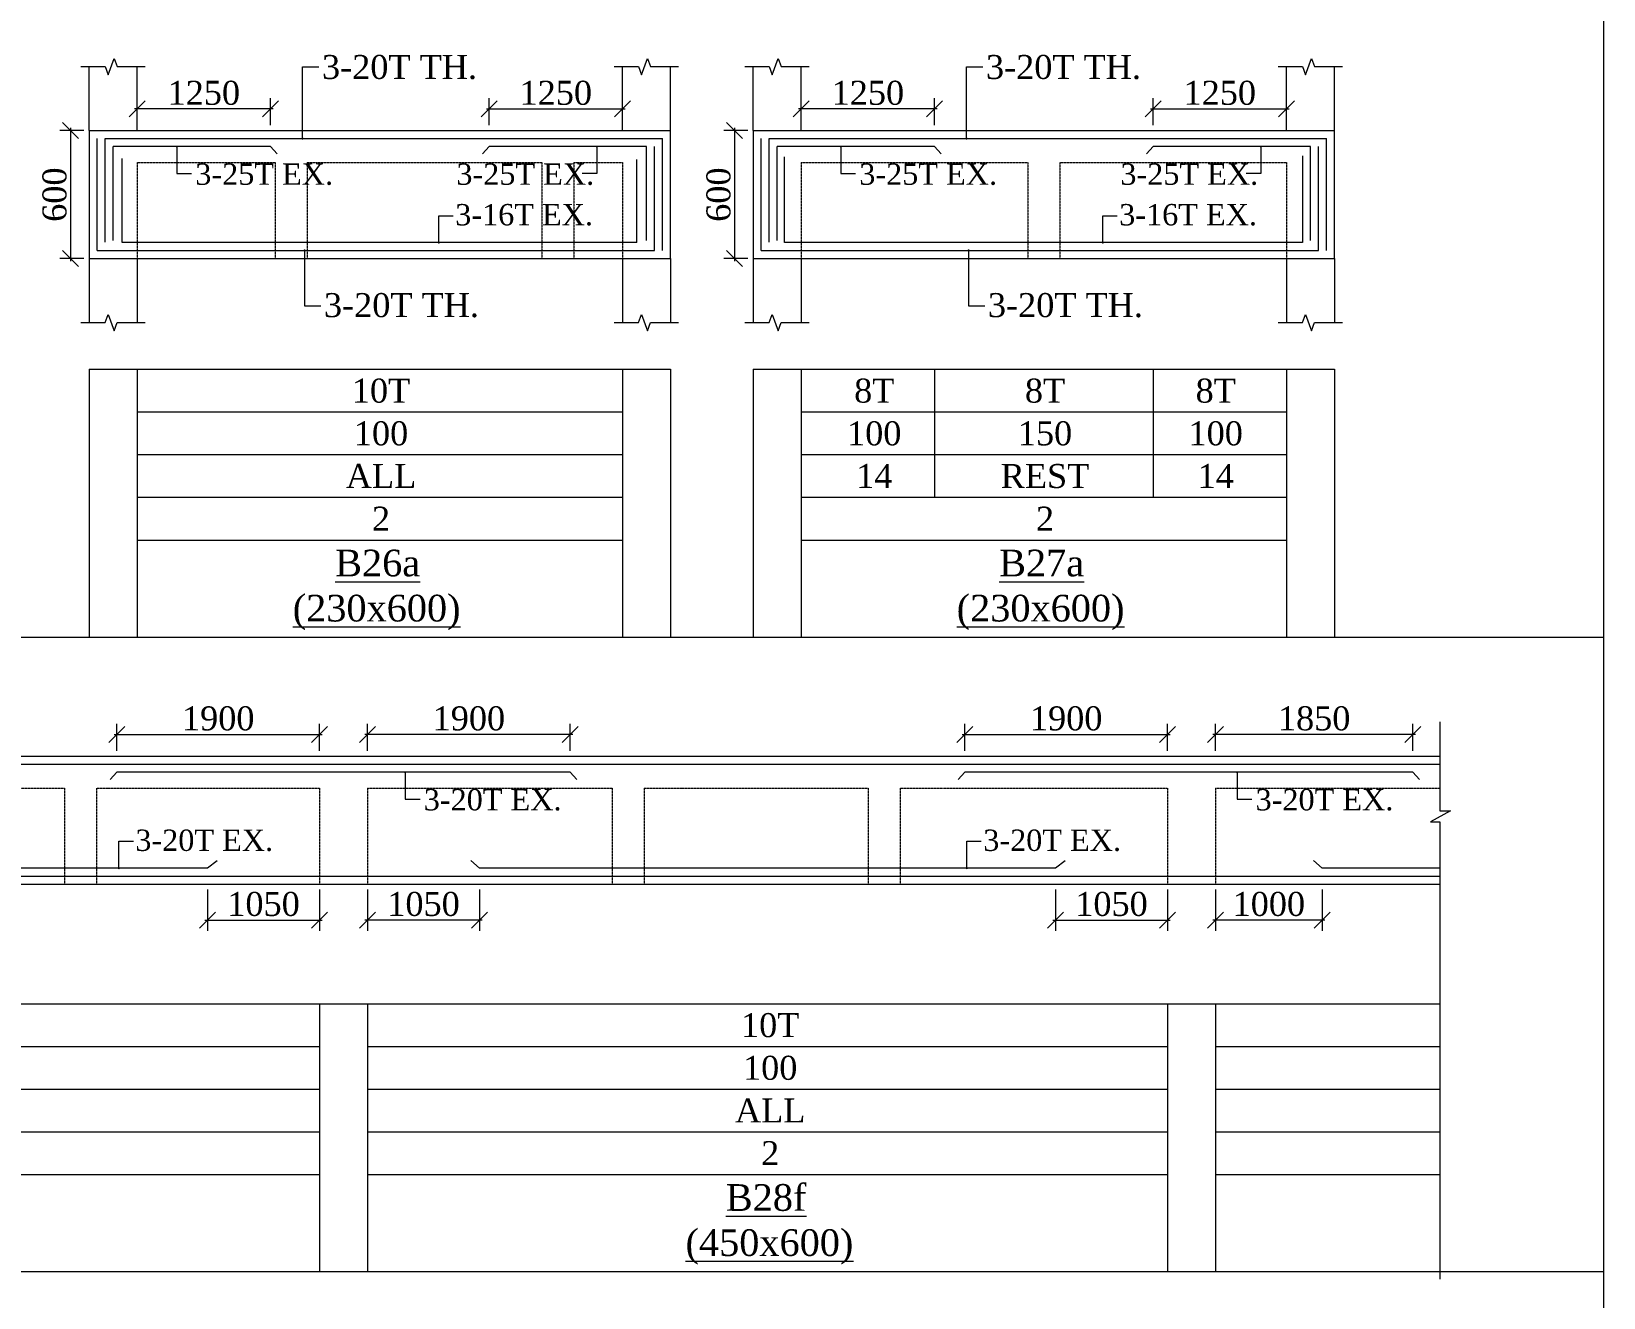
# Model space of a CAD drawing. Header units: millimetres. Extents: x 9781889 to 10654170, y -7832723 to -7608561.
# Drawn here: x 10008708 to 10023447, y -7792436 to -7780567 of the extents above; entities that cross this region are included whole.
import ezdxf
from ezdxf.enums import TextEntityAlignment as Align

# ---------------------------------------------------------------- set-up
doc = ezdxf.new("R2010")
doc.units = ezdxf.units.MM
doc.header["$LTSCALE"] = 10
doc.header["$PDMODE"] = 3
doc.linetypes.add('HIDDEN', pattern=[0.375, 0.25, -0.125])
for name, color, linetype, lineweight in [('S-CUT OUT LINE', 9, 'Continuous', 0), ('S-DIM L.S.', 7, 'Continuous', 0), ('S-L.S.SECTION', 5, 'Continuous', 0), ('S-L.S.SLAB LINE', 252, 'HIDDEN', 0), ('S-L.S.STEEL', 1, 'Continuous', 9), ('S-SECTION MARK', 7, 'Continuous', 0), ('S-SHEET', 251, 'Continuous', 0), ('S-TEXT', 7, 'Continuous', 0), ('S-TEXT L.S. BEAM NO.', 30, 'Continuous', 0), ('S-TEXT. L.S.', 7, 'Continuous', 0)]:
    doc.layers.add(name, color=color, linetype=linetype, lineweight=lineweight)
doc.styles.add('135', font='arial.ttf', dxfattribs={"width": 0.8, "height": 135})
doc.styles.get("Standard").update_dxf_attribs({"font": 'arial.ttf'})
doc.styles.add('TEXT', font='times.ttf')
doc.dimstyles.new('75', dxfattribs={"dimtxt": 135, "dimasz": 90, "dimexe": 0.1, "dimexo": 0.03, "dimgap": 0.09, "dimtad": 1, "dimdec": 0, "dimzin": 0, "dimdsep": 46, "dimtxsty": '135', "dimblk": 'ARCHTICK', "dimcen": 0.09, "dimclrd": 256, "dimclre": 256, "dimclrt": 256, "dimadec": 0, "dimazin": 0, "dimtfac": 1, "dimtdec": 0, "dimtofl": 0, "dimtmove": 1, "dimatfit": 3, "dimldrblk": 'DOTSMALL', "dimfxl": 1, "dimtolj": 1, "dimtzin": 0, "dimlwd": -1, "dimlwe": -1, "dimarcsym": 0})
doc.dimstyles.new('SETU_1', dxfattribs={"dimtxt": 200, "dimasz": 150, "dimexe": 100, "dimexo": 50, "dimgap": 35, "dimtad": 1, "dimdec": 0, "dimzin": 0, "dimdsep": 46, "dimtxsty": 'Standard', "dimblk": 'OBLIQUE', "dimcen": 150, "dimdle": 25, "dimclrd": 256, "dimclre": 7, "dimclrt": 256, "dimadec": 0, "dimazin": 0, "dimtfac": 1, "dimtdec": 0, "dimtofl": 0, "dimtmove": 1, "dimatfit": 3, "dimfxl": 1, "dimtolj": 1, "dimtzin": 0, "dimlwd": -1, "dimlwe": 5, "dimarcsym": 1})

# ---------------------------------------------------------------- blocks, each defined once
blk = doc.blocks.new('_ArchTick')
at = {"color": 0, "linetype": 'ByBlock', "const_width": 0.15}
blk.add_lwpolyline([(-0.5, -0.5), (0.5, 0.5)], dxfattribs=at)
blk = doc.blocks.new('_Oblique')
at = {"color": 0, "linetype": 'ByBlock', "lineweight": -2}
blk.add_line((-0.5, -0.5), (0.5, 0.5), dxfattribs=at)
blk = doc.blocks.new('*D180')
at = {"layer": 'Defpoints', "color": 0, "transparency": 16777216}
for p in [(10009249, -7781497), (10009074, -7782697), (10009249, -7782697)]:
    blk.add_point(p, dxfattribs=at)
at = {"layer": 'S-DIM L.S.', "transparency": 16777216}
blk.add_line((10009074, -7781472), (10009074, -7782722), dxfattribs=at)
at = {"layer": 'S-DIM L.S.', "color": 7, "lineweight": 5, "transparency": 16777216}
for p, q in [((10009199, -7781497), (10008974, -7781497)), ((10009199, -7782697), (10008974, -7782697))]:
    blk.add_line(p, q, dxfattribs=at)
at = {"layer": 'S-DIM L.S.', "transparency": 16777216, "xscale": 150, "yscale": 150, "zscale": 150}
for p, rotation in [((10009074, -7781497), 90), ((10009074, -7782697), 270)]:
    blk.add_blockref('_Oblique', p, dxfattribs=dict(at, rotation=rotation))
at = {"layer": 'S-DIM L.S.', "transparency": 16777216, "insert": (10008925, -7782097), "char_height": 225, "attachment_point": 5, "rotation": 90, "style": 'TEXT'}
blk.add_mtext('\\A1;600', dxfattribs=at)
blk = doc.blocks.new('*D181')
at = {"layer": 'Defpoints', "color": 0, "transparency": 16777216}
for p in [(10014249, -7781293), (10012999, -7781497, 0), (10014249, -7781497, 0)]:
    blk.add_point(p, dxfattribs=at)
at = {"layer": 'S-DIM L.S.', "transparency": 16777216}
blk.add_line((10012974, -7781293), (10014274, -7781293), dxfattribs=at)
at = {"layer": 'S-DIM L.S.', "color": 7, "lineweight": 5, "transparency": 16777216}
for p, q in [((10012999, -7781447), (10012999, -7781193)), ((10014249, -7781447), (10014249, -7781193))]:
    blk.add_line(p, q, dxfattribs=at)
at = {"layer": 'S-DIM L.S.', "transparency": 16777216, "xscale": 150, "yscale": 150, "zscale": 150, "rotation": 180}
blk.add_blockref('_Oblique', (10012999, -7781293), dxfattribs=at)
at = {"layer": 'S-DIM L.S.', "transparency": 16777216, "xscale": 150, "yscale": 150, "zscale": 150}
blk.add_blockref('_Oblique', (10014249, -7781293), dxfattribs=at)
at = {"layer": 'S-DIM L.S.', "transparency": 16777216, "insert": (10013624, -7781144), "char_height": 225, "attachment_point": 5, "style": 'TEXT'}
blk.add_mtext('\\A1;1250', dxfattribs=at)
blk = doc.blocks.new('*D182')
at = {"layer": 'Defpoints', "color": 0, "transparency": 16777216}
for p in [(10009699, -7781293), (10009699, -7781497, 0), (10010949, -7781497, 0)]:
    blk.add_point(p, dxfattribs=at)
at = {"layer": 'S-DIM L.S.', "transparency": 16777216}
blk.add_line((10010974, -7781293), (10009674, -7781293), dxfattribs=at)
at = {"layer": 'S-DIM L.S.', "color": 7, "lineweight": 5, "transparency": 16777216}
for p, q in [((10009699, -7781447), (10009699, -7781193)), ((10010949, -7781447), (10010949, -7781193))]:
    blk.add_line(p, q, dxfattribs=at)
at = {"layer": 'S-DIM L.S.', "transparency": 16777216, "xscale": 150, "yscale": 150, "zscale": 150, "rotation": 180}
blk.add_blockref('_Oblique', (10009699, -7781293), dxfattribs=at)
at = {"layer": 'S-DIM L.S.', "transparency": 16777216, "xscale": 150, "yscale": 150, "zscale": 150}
blk.add_blockref('_Oblique', (10010949, -7781293), dxfattribs=at)
at = {"layer": 'S-DIM L.S.', "transparency": 16777216, "insert": (10010324, -7781144), "char_height": 225, "attachment_point": 5, "style": 'TEXT'}
blk.add_mtext('\\A1;1250', dxfattribs=at)
blk = doc.blocks.new('*D183')
at = {"layer": 'Defpoints', "color": 0, "transparency": 16777216}
for p in [(10015474, -7781497), (10015299, -7782697), (10015474, -7782697)]:
    blk.add_point(p, dxfattribs=at)
at = {"layer": 'S-DIM L.S.', "transparency": 16777216}
blk.add_line((10015299, -7781472), (10015299, -7782722), dxfattribs=at)
at = {"layer": 'S-DIM L.S.', "color": 7, "lineweight": 5, "transparency": 16777216}
for p, q in [((10015424, -7781497), (10015199, -7781497)), ((10015424, -7782697), (10015199, -7782697))]:
    blk.add_line(p, q, dxfattribs=at)
at = {"layer": 'S-DIM L.S.', "transparency": 16777216, "xscale": 150, "yscale": 150, "zscale": 150}
for p, rotation in [((10015299, -7781497), 90), ((10015299, -7782697), 270)]:
    blk.add_blockref('_Oblique', p, dxfattribs=dict(at, rotation=rotation))
at = {"layer": 'S-DIM L.S.', "transparency": 16777216, "insert": (10015150, -7782097), "char_height": 225, "attachment_point": 5, "rotation": 90, "style": 'TEXT'}
blk.add_mtext('\\A1;600', dxfattribs=at)
blk = doc.blocks.new('*D184')
at = {"layer": 'Defpoints', "color": 0, "transparency": 16777216}
for p in [(10020474, -7781293), (10019224, -7781497, 0), (10020474, -7781497, 0)]:
    blk.add_point(p, dxfattribs=at)
at = {"layer": 'S-DIM L.S.', "transparency": 16777216}
blk.add_line((10019199, -7781293), (10020499, -7781293), dxfattribs=at)
at = {"layer": 'S-DIM L.S.', "color": 7, "lineweight": 5, "transparency": 16777216}
for p, q in [((10019224, -7781447), (10019224, -7781193)), ((10020474, -7781447), (10020474, -7781193))]:
    blk.add_line(p, q, dxfattribs=at)
at = {"layer": 'S-DIM L.S.', "transparency": 16777216, "xscale": 150, "yscale": 150, "zscale": 150, "rotation": 180}
blk.add_blockref('_Oblique', (10019224, -7781293), dxfattribs=at)
at = {"layer": 'S-DIM L.S.', "transparency": 16777216, "xscale": 150, "yscale": 150, "zscale": 150}
blk.add_blockref('_Oblique', (10020474, -7781293), dxfattribs=at)
at = {"layer": 'S-DIM L.S.', "transparency": 16777216, "insert": (10019849, -7781144), "char_height": 225, "attachment_point": 5, "style": 'TEXT'}
blk.add_mtext('\\A1;1250', dxfattribs=at)
blk = doc.blocks.new('*D185')
at = {"layer": 'Defpoints', "color": 0, "transparency": 16777216}
for p in [(10015925, -7781293), (10015925, -7781497, 0), (10017175, -7781497, 0)]:
    blk.add_point(p, dxfattribs=at)
at = {"layer": 'S-DIM L.S.', "transparency": 16777216}
blk.add_line((10017200, -7781293), (10015900, -7781293), dxfattribs=at)
at = {"layer": 'S-DIM L.S.', "color": 7, "lineweight": 5, "transparency": 16777216}
for p, q in [((10015925, -7781447), (10015925, -7781193)), ((10017175, -7781447), (10017175, -7781193))]:
    blk.add_line(p, q, dxfattribs=at)
at = {"layer": 'S-DIM L.S.', "transparency": 16777216, "xscale": 150, "yscale": 150, "zscale": 150, "rotation": 180}
blk.add_blockref('_Oblique', (10015925, -7781293), dxfattribs=at)
at = {"layer": 'S-DIM L.S.', "transparency": 16777216, "xscale": 150, "yscale": 150, "zscale": 150}
blk.add_blockref('_Oblique', (10017175, -7781293), dxfattribs=at)
at = {"layer": 'S-DIM L.S.', "transparency": 16777216, "insert": (10016550, -7781144), "char_height": 225, "attachment_point": 5, "style": 'TEXT'}
blk.add_mtext('\\A1;1250', dxfattribs=at)
blk = doc.blocks.new('*D254')
at = {"layer": 'Defpoints', "color": 0, "transparency": 16777216}
for p in [(10011409, -7787158), (10009509, -7787361, 0), (10011409, -7787361, 0)]:
    blk.add_point(p, dxfattribs=at)
at = {"layer": 'S-DIM L.S.', "color": 7, "lineweight": 5, "transparency": 16777216}
for p, q in [((10009509, -7787311), (10009509, -7787058)), ((10011409, -7787311), (10011409, -7787058))]:
    blk.add_line(p, q, dxfattribs=at)
at = {"layer": 'S-DIM L.S.', "transparency": 16777216}
blk.add_line((10009484, -7787158), (10011434, -7787158), dxfattribs=at)
at = {"layer": 'S-DIM L.S.', "transparency": 16777216, "xscale": 150, "yscale": 150, "zscale": 150, "rotation": 180}
blk.add_blockref('_Oblique', (10009509, -7787158), dxfattribs=at)
at = {"layer": 'S-DIM L.S.', "transparency": 16777216, "xscale": 150, "yscale": 150, "zscale": 150}
blk.add_blockref('_Oblique', (10011409, -7787158), dxfattribs=at)
at = {"layer": 'S-DIM L.S.', "transparency": 16777216, "insert": (10010459, -7787008), "char_height": 225, "attachment_point": 5, "style": 'TEXT'}
blk.add_mtext('\\A1;1900', dxfattribs=at)
blk = doc.blocks.new('*D255')
at = {"layer": 'Defpoints', "color": 0, "transparency": 16777216}
for p in [(10011859, -7787158), (10011859, -7787361, 0), (10013759, -7787361, 0)]:
    blk.add_point(p, dxfattribs=at)
at = {"layer": 'S-DIM L.S.', "color": 7, "lineweight": 5, "transparency": 16777216}
for p, q in [((10011859, -7787311), (10011859, -7787058)), ((10013759, -7787311), (10013759, -7787058))]:
    blk.add_line(p, q, dxfattribs=at)
at = {"layer": 'S-DIM L.S.', "transparency": 16777216}
blk.add_line((10013784, -7787158), (10011834, -7787158), dxfattribs=at)
at = {"layer": 'S-DIM L.S.', "transparency": 16777216, "xscale": 150, "yscale": 150, "zscale": 150, "rotation": 180}
blk.add_blockref('_Oblique', (10011859, -7787158), dxfattribs=at)
at = {"layer": 'S-DIM L.S.', "transparency": 16777216, "xscale": 150, "yscale": 150, "zscale": 150}
blk.add_blockref('_Oblique', (10013759, -7787158), dxfattribs=at)
at = {"layer": 'S-DIM L.S.', "transparency": 16777216, "insert": (10012809, -7787008), "char_height": 225, "attachment_point": 5, "style": 'TEXT'}
blk.add_mtext('\\A1;1900', dxfattribs=at)
blk = doc.blocks.new('*D256')
at = {"layer": 'Defpoints', "color": 0, "transparency": 16777216}
for p in [(10019359, -7787158), (10017459, -7787361, 0), (10019359, -7787361, 0)]:
    blk.add_point(p, dxfattribs=at)
at = {"layer": 'S-DIM L.S.', "color": 7, "lineweight": 5, "transparency": 16777216}
for p, q in [((10017459, -7787311), (10017459, -7787058)), ((10019359, -7787311), (10019359, -7787058))]:
    blk.add_line(p, q, dxfattribs=at)
at = {"layer": 'S-DIM L.S.', "transparency": 16777216}
blk.add_line((10017434, -7787158), (10019384, -7787158), dxfattribs=at)
at = {"layer": 'S-DIM L.S.', "transparency": 16777216, "xscale": 150, "yscale": 150, "zscale": 150, "rotation": 180}
blk.add_blockref('_Oblique', (10017459, -7787158), dxfattribs=at)
at = {"layer": 'S-DIM L.S.', "transparency": 16777216, "xscale": 150, "yscale": 150, "zscale": 150}
blk.add_blockref('_Oblique', (10019359, -7787158), dxfattribs=at)
at = {"layer": 'S-DIM L.S.', "transparency": 16777216, "insert": (10018409, -7787008), "char_height": 225, "attachment_point": 5, "style": 'TEXT'}
blk.add_mtext('\\A1;1900', dxfattribs=at)
blk = doc.blocks.new('*D257')
at = {"layer": 'Defpoints', "color": 0, "transparency": 16777216}
for p in [(10019809, -7787158), (10019809, -7787361, 0), (10021659, -7787361, 0)]:
    blk.add_point(p, dxfattribs=at)
at = {"layer": 'S-DIM L.S.', "color": 7, "lineweight": 5, "transparency": 16777216}
for p, q in [((10019809, -7787311), (10019809, -7787058)), ((10021659, -7787311), (10021659, -7787058))]:
    blk.add_line(p, q, dxfattribs=at)
at = {"layer": 'S-DIM L.S.', "transparency": 16777216}
blk.add_line((10021684, -7787158), (10019784, -7787158), dxfattribs=at)
at = {"layer": 'S-DIM L.S.', "transparency": 16777216, "xscale": 150, "yscale": 150, "zscale": 150, "rotation": 180}
blk.add_blockref('_Oblique', (10019809, -7787158), dxfattribs=at)
at = {"layer": 'S-DIM L.S.', "transparency": 16777216, "xscale": 150, "yscale": 150, "zscale": 150}
blk.add_blockref('_Oblique', (10021659, -7787158), dxfattribs=at)
at = {"layer": 'S-DIM L.S.', "transparency": 16777216, "insert": (10020734, -7787008), "char_height": 225, "attachment_point": 5, "style": 'TEXT'}
blk.add_mtext('\\A1;1850', dxfattribs=at)
blk = doc.blocks.new('*D262')
at = {"layer": 'Defpoints', "color": 0, "transparency": 16777216}
for p in [(10010359, -7788561, 0), (10011409, -7788561, 0), (10011409, -7788897)]:
    blk.add_point(p, dxfattribs=at)
at = {"layer": 'S-DIM L.S.', "color": 7, "lineweight": 5, "transparency": 16777216}
for p, q in [((10010359, -7788611), (10010359, -7788997)), ((10011409, -7788611), (10011409, -7788997))]:
    blk.add_line(p, q, dxfattribs=at)
at = {"layer": 'S-DIM L.S.', "transparency": 16777216}
blk.add_line((10010334, -7788897), (10011434, -7788897), dxfattribs=at)
at = {"layer": 'S-DIM L.S.', "transparency": 16777216, "xscale": 150, "yscale": 150, "zscale": 150, "rotation": 180}
blk.add_blockref('_Oblique', (10010359, -7788897), dxfattribs=at)
at = {"layer": 'S-DIM L.S.', "transparency": 16777216, "xscale": 150, "yscale": 150, "zscale": 150}
blk.add_blockref('_Oblique', (10011409, -7788897), dxfattribs=at)
at = {"layer": 'S-DIM L.S.', "transparency": 16777216, "insert": (10010884, -7788748), "char_height": 225, "attachment_point": 5, "style": 'TEXT'}
blk.add_mtext('\\A1;1050', dxfattribs=at)
blk = doc.blocks.new('*D264')
at = {"layer": 'Defpoints', "color": 0, "transparency": 16777216}
for p in [(10018309, -7788561, 0), (10019359, -7788561, 0), (10019359, -7788897)]:
    blk.add_point(p, dxfattribs=at)
at = {"layer": 'S-DIM L.S.', "color": 7, "lineweight": 5, "transparency": 16777216}
for p, q in [((10018309, -7788611), (10018309, -7788997)), ((10019359, -7788611), (10019359, -7788997))]:
    blk.add_line(p, q, dxfattribs=at)
at = {"layer": 'S-DIM L.S.', "transparency": 16777216}
blk.add_line((10018284, -7788897), (10019384, -7788897), dxfattribs=at)
at = {"layer": 'S-DIM L.S.', "transparency": 16777216, "xscale": 150, "yscale": 150, "zscale": 150, "rotation": 180}
blk.add_blockref('_Oblique', (10018309, -7788897), dxfattribs=at)
at = {"layer": 'S-DIM L.S.', "transparency": 16777216, "xscale": 150, "yscale": 150, "zscale": 150}
blk.add_blockref('_Oblique', (10019359, -7788897), dxfattribs=at)
at = {"layer": 'S-DIM L.S.', "transparency": 16777216, "insert": (10018834, -7788748), "char_height": 225, "attachment_point": 5, "style": 'TEXT'}
blk.add_mtext('\\A1;1050', dxfattribs=at)
blk = doc.blocks.new('*D265')
at = {"layer": 'Defpoints', "color": 0, "transparency": 16777216}
for p in [(10011859, -7788561, 0), (10012909, -7788561, 0), (10011859, -7788897)]:
    blk.add_point(p, dxfattribs=at)
at = {"layer": 'S-DIM L.S.', "color": 7, "lineweight": 5, "transparency": 16777216}
for p, q in [((10011859, -7788611), (10011859, -7788997)), ((10012909, -7788611), (10012909, -7788997))]:
    blk.add_line(p, q, dxfattribs=at)
at = {"layer": 'S-DIM L.S.', "transparency": 16777216}
blk.add_line((10012934, -7788897), (10011834, -7788897), dxfattribs=at)
at = {"layer": 'S-DIM L.S.', "transparency": 16777216, "xscale": 150, "yscale": 150, "zscale": 150, "rotation": 180}
blk.add_blockref('_Oblique', (10011859, -7788897), dxfattribs=at)
at = {"layer": 'S-DIM L.S.', "transparency": 16777216, "xscale": 150, "yscale": 150, "zscale": 150}
blk.add_blockref('_Oblique', (10012909, -7788897), dxfattribs=at)
at = {"layer": 'S-DIM L.S.', "transparency": 16777216, "insert": (10012384, -7788748), "char_height": 225, "attachment_point": 5, "style": 'TEXT'}
blk.add_mtext('\\A1;1050', dxfattribs=at)
blk = doc.blocks.new('*D266')
at = {"layer": 'Defpoints', "color": 0, "transparency": 16777216}
for p in [(10019809, -7788561, 0), (10020809, -7788561, 0), (10019809, -7788897)]:
    blk.add_point(p, dxfattribs=at)
at = {"layer": 'S-DIM L.S.', "color": 7, "lineweight": 5, "transparency": 16777216}
for p, q in [((10019809, -7788611), (10019809, -7788997)), ((10020809, -7788611), (10020809, -7788997))]:
    blk.add_line(p, q, dxfattribs=at)
at = {"layer": 'S-DIM L.S.', "transparency": 16777216}
blk.add_line((10020834, -7788897), (10019784, -7788897), dxfattribs=at)
at = {"layer": 'S-DIM L.S.', "transparency": 16777216, "xscale": 150, "yscale": 150, "zscale": 150, "rotation": 180}
blk.add_blockref('_Oblique', (10019809, -7788897), dxfattribs=at)
at = {"layer": 'S-DIM L.S.', "transparency": 16777216, "xscale": 150, "yscale": 150, "zscale": 150}
blk.add_blockref('_Oblique', (10020809, -7788897), dxfattribs=at)
at = {"layer": 'S-DIM L.S.', "transparency": 16777216, "insert": (10020309, -7788748), "char_height": 225, "attachment_point": 5, "style": 'TEXT'}
blk.add_mtext('\\A1;1000', dxfattribs=at)

msp = doc.modelspace()

# ---------------------------------------------------------------- linework, layer by layer
at = {"layer": 'S-CUT OUT LINE', "color": 5, "elevation": 0}
for points in [[(10009171.1, -7780897), (10009399.7, -7780897), (10009427.7, -7780973.9), (10009483.6, -7780820.2), (10009511.6, -7780897), (10009774.4, -7780897)], [(10014171, -7780897), (10014399.7, -7780897), (10014427.6, -7780973.9), (10014483.6, -7780820.2), (10014511.5, -7780897), (10014774.3, -7780897)], [(10015396.2, -7780897), (10015624.8, -7780897), (10015652.8, -7780973.9), (10015708.7, -7780820.2), (10015736.7, -7780897), (10015999.5, -7780897)], [(10020396.1, -7780897), (10020624.7, -7780897), (10020652.7, -7780973.9), (10020708.6, -7780820.2), (10020736.6, -7780897), (10020999.4, -7780897)], [(10009171.1, -7783297), (10009399.7, -7783297), (10009427.7, -7783220.2), (10009483.6, -7783373.9), (10009511.6, -7783297), (10009774.4, -7783297)], [(10014171, -7783297), (10014399.7, -7783297), (10014427.6, -7783220.2), (10014483.6, -7783373.9), (10014511.5, -7783297), (10014774.3, -7783297)], [(10015396.2, -7783297), (10015624.8, -7783297), (10015652.8, -7783220.2), (10015708.7, -7783373.9), (10015736.7, -7783297), (10015999.5, -7783297)], [(10020396.1, -7783297), (10020624.7, -7783297), (10020652.7, -7783220.2), (10020708.6, -7783373.9), (10020736.6, -7783297), (10020999.4, -7783297)]]:
    msp.add_lwpolyline(points, dxfattribs=at)
at = {"layer": 'S-L.S.SECTION'}
for p, q in [((10009249.4, -7781497, 0), (10009249.4, -7780897, 0)), ((10009699.4, -7781497, 0), (10009699.4, -7780897, 0)), ((10014249.3, -7781497), (10014249.3, -7780897)), ((10014699.3, -7781497), (10014699.3, -7780897)), ((10015474.5, -7781497, 0), (10015474.5, -7780897, 0)), ((10015924.5, -7781497, 0), (10015924.5, -7780897, 0)), ((10020474.4, -7781497), (10020474.4, -7780897)), ((10020924.4, -7781497), (10020924.4, -7780897)), ((10009249.3, -7781497, 0), (10014699.3, -7781497, 0)), ((10009249.4, -7781497, 0), (10009249.4, -7782697, 0)), ((10014699.3, -7782697, 0), (10014699.3, -7781497, 0)), ((10015474.4, -7781497, 0), (10020924.4, -7781497, 0)), ((10015474.5, -7781497, 0), (10015474.5, -7782697, 0)), ((10020924.4, -7782697, 0), (10020924.4, -7781497, 0)), ((10009249.3, -7782697, 0), (10014699.3, -7782697, 0)), ((10009249.4, -7782697, 0), (10009249.4, -7783297, 0)), ((10009699.4, -7782697, 0), (10009699.4, -7783297, 0)), ((10014249.3, -7782697), (10014249.3, -7783297)), ((10014699.3, -7782697), (10014699.3, -7783297)), ((10015474.4, -7782697, 0), (10020924.4, -7782697, 0)), ((10015474.5, -7782697, 0), (10015474.5, -7783297, 0)), ((10015924.5, -7782697, 0), (10015924.5, -7783297, 0)), ((10020474.4, -7782697), (10020474.4, -7783297)), ((10020924.4, -7782697), (10020924.4, -7783297)), ((9979608.7, -7787361.3, 0), (10021912.6, -7787361.3, 0)), ((9974166.1, -7788561.3, 0), (10021912.6, -7788561.3, 0))]:
    msp.add_line(p, q, dxfattribs=at)
at = {"layer": 'S-L.S.SECTION', "elevation": 0}
msp.add_lwpolyline([(10021912.6, -7787039.2), (10021912.6, -7787873.4), (10022011.1, -7787873.4), (10021823.1, -7787975.9), (10021912.6, -7787975.9), (10021912.6, -7792265.1)], dxfattribs=at)
at = {"layer": 'S-L.S.SLAB LINE', "ltscale": 0.3}
for p, q in [((10009249.3, -7781797, 0), (10009249.4, -7781797, 0)), ((10009699.3, -7781797, 0), (10010993.8, -7781797, 0)), ((10009699.4, -7781797, 0), (10009699.4, -7782697, 0)), ((10010993.8, -7781797, 0), (10010993.8, -7782697, 0)), ((10011293.8, -7781797, 0), (10013493.8, -7781797, 0)), ((10011293.8, -7781797, 0), (10011293.8, -7782697, 0)), ((10013493.8, -7781797, 0), (10013493.8, -7782697, 0)), ((10013793.8, -7781797, 0), (10014249.3, -7781797)), ((10013793.8, -7781797, 0), (10013793.8, -7782697, 0)), ((10014249.3, -7781797), (10014249.3, -7782697)), ((10015474.4, -7781797, 0), (10015474.5, -7781797, 0)), ((10015924.4, -7781797, 0), (10018050.1, -7781797, 0)), ((10015924.5, -7781797, 0), (10015924.5, -7782697, 0)), ((10018050.1, -7781797, 0), (10018050.1, -7782697, 0)), ((10018350, -7781797, 0), (10020474.4, -7781797)), ((10018350.1, -7781797, 0), (10018350.1, -7782697, 0)), ((10020474.4, -7781797), (10020474.4, -7782697)), ((10006465.7, -7787661.3, 0), (10009018.2, -7787661.3, 0)), ((10009018.2, -7787661.3, 0), (10009018.2, -7788561.3, 0)), ((10009318.2, -7787661.3, 0), (10011408.7, -7787661.3, 0)), ((10009318.2, -7787661.3, 0), (10009318.2, -7788561.3, 0)), ((10011408.7, -7787661.3, 0), (10011408.7, -7788561.3, 0)), ((10011858.7, -7787661.3, 0), (10014151.1, -7787661.3, 0)), ((10011858.7, -7787661.3, 0), (10011858.7, -7788561.3, 0)), ((10014151.1, -7787661.3, 0), (10014151.1, -7788561.3, 0)), ((10014451.1, -7787661.3, 0), (10016552.1, -7787661.3, 0)), ((10014451.1, -7787661.3, 0), (10014451.1, -7788561.3, 0)), ((10016552.1, -7787661.3, 0), (10016552.1, -7788561.3, 0)), ((10016852.1, -7787661.3, 0), (10019358.7, -7787661.3, 0)), ((10016852.1, -7787661.3, 0), (10016852.1, -7788561.3, 0)), ((10019358.7, -7787661.3, 0), (10019358.7, -7788561.3, 0)), ((10019808.7, -7787661.3, 0), (10021912.6, -7787661.3, 0)), ((10019808.7, -7787661.3, 0), (10019808.7, -7788561.3, 0))]:
    msp.add_line(p, q, dxfattribs=at)
at = {"layer": 'S-L.S.STEEL'}
for p, q in [((10009324.3, -7782622, 0), (10009324.3, -7781572, 0)), ((10009399.3, -7781572, 0), (10014624.3, -7781572, 0)), ((10009399.3, -7782542.4, 0), (10009399.3, -7781572, 0)), ((10014624.3, -7782622, 0), (10014624.3, -7781572, 0)), ((10015549.4, -7782622, 0), (10015549.4, -7781572, 0)), ((10015624.4, -7781572, 0), (10020849.4, -7781572, 0)), ((10015624.4, -7782542.4, 0), (10015624.4, -7781572, 0)), ((10020849.4, -7782622, 0), (10020849.4, -7781572, 0)), ((10010949.5, -7781647, 0), (10009474.3, -7781647, 0)), ((10009474.3, -7782525.8, 0), (10009474.3, -7781647, 0)), ((10009558.4, -7782547, 0), (10009558.4, -7781759.8, 0)), ((10010949.5, -7781647, 0), (10011012.7, -7781713.9, 0)), ((10014383.1, -7782547, 0), (10014383.1, -7781767.7, 0)), ((10014474.3, -7782525.8, 0), (10014474.3, -7781647, 0)), ((10014549.3, -7782622, 0), (10014549.3, -7781647, 0)), ((10017174.6, -7781647, 0), (10015699.4, -7781647, 0)), ((10015699.4, -7782525.8, 0), (10015699.4, -7781647, 0)), ((10017174.6, -7781647, 0), (10017237.8, -7781713.9, 0)), ((10020699.4, -7782525.8, 0), (10020699.4, -7781647, 0)), ((10020774.4, -7782622, 0), (10020774.4, -7781647, 0)), ((10009324.3, -7782622, 0), (10014549.3, -7782622, 0)), ((10015549.4, -7782622, 0), (10020774.4, -7782622, 0)), ((9979687, -7787436.3, 0), (10021912.6, -7787436.3, 0)), ((10013758.8, -7787511.3, 0), (10013822, -7787578.2, 0)), ((10021658.8, -7787511.3, 0), (10021722, -7787578.2, 0)), ((9974237, -7788486.3, 0), (10021912.6, -7788486.3, 0))]:
    msp.add_line(p, q, dxfattribs=at)
at = {"layer": 'S-L.S.STEEL', "elevation": 0}
for points in [[(10020625.1, -7781732.4), (10020625.1, -7782547), (10015769.4, -7782547), (10015769.4, -7781742.3)], [(10014383.1, -7782547), (10009558.4, -7782547)], [(10010448.1, -7788343.1), (10010358.6, -7788411.3), (10004958.8, -7788411.3), (10004876.8, -7788340.6)], [(10018398.1, -7788343.1), (10018308.6, -7788411.3), (10012908.8, -7788411.3), (10012826.8, -7788340.6)], [(10021912.6, -7788411.3), (10020808.8, -7788411.3), (10020726.8, -7788340.6)]]:
    msp.add_lwpolyline(points, dxfattribs=at)
at = {"layer": 'S-L.S.STEEL'}
for points in [[(10014474.3, -7781647, 0), (10012999.3, -7781647, 0), (10012936.1, -7781713.9, 0)], [(10020699.4, -7781647, 0), (10019224.4, -7781647, 0), (10019161.2, -7781713.9, 0)], [(10013758.8, -7787511.3, 0), (10009508.7, -7787511.3, 0), (10009445.6, -7787578.2, 0)], [(10021658.8, -7787511.3, 0), (10017458.7, -7787511.3, 0), (10017395.6, -7787578.2, 0)]]:
    msp.add_polyline3d(points, dxfattribs=at)
at = {"layer": 'S-SHEET'}
for p, q in [((10009249.3, -7783734.6, 0), (10014699.3, -7783734.6, 0)), ((10009249.3, -7783734.6), (10009249.3, -7786243.9)), ((10009699.3, -7783734.6), (10009699.3, -7786243.9)), ((10014249.3, -7783734.6), (10014249.3, -7786243.9)), ((10014699.3, -7783734.6), (10014699.3, -7786243.9)), ((10015474.4, -7783734.6, 0), (10020924.4, -7783734.6, 0)), ((10015474.4, -7783734.6), (10015474.4, -7786243.9)), ((10015924.4, -7783734.6), (10015924.4, -7786243.9)), ((10017174.4, -7783734.6), (10017174.4, -7784934.6)), ((10019224.4, -7783734.6), (10019224.4, -7784934.6)), ((10020474.4, -7783734.6), (10020474.4, -7786243.9)), ((10020924.4, -7783734.6), (10020924.4, -7786243.9)), ((10009699.3, -7784134.6, 0), (10014249.3, -7784134.6, 0)), ((10015924.4, -7784134.6, 0), (10020474.4, -7784134.6, 0)), ((10009699.3, -7784534.6, 0), (10014249.3, -7784534.6, 0)), ((10015924.4, -7784534.6, 0), (10020474.4, -7784534.6, 0)), ((10009699.3, -7784934.6, 0), (10014249.3, -7784934.6, 0)), ((10015924.4, -7784934.6, 0), (10020474.4, -7784934.6, 0)), ((10009699.3, -7785334.6, 0), (10014249.3, -7785334.6, 0)), ((10015924.4, -7785334.6, 0), (10020474.4, -7785334.6, 0)), ((9972113, -7786243.9), (10023447.1, -7786243.9)), ((10009249.3, -7786243.9, 0), (10014699.3, -7786243.9, 0)), ((10015474.4, -7786243.9, 0), (10020924.4, -7786243.9, 0)), ((9974166.1, -7789682.5, 0), (10021912.6, -7789682.5, 0)), ((10011408.7, -7789682.5, 0), (10011408.7, -7792191.8, 0)), ((10011858.7, -7789682.5, 0), (10011858.7, -7792191.8, 0)), ((10019358.7, -7789682.5, 0), (10019358.7, -7792191.8, 0)), ((10019808.7, -7789682.5, 0), (10019808.7, -7792191.8, 0)), ((10003908.7, -7790082.5, 0), (10011408.7, -7790082.5, 0)), ((10011858.7, -7790082.5, 0), (10019358.7, -7790082.5, 0)), ((10019808.7, -7790082.5, 0), (10021912.6, -7790082.5, 0)), ((10003908.7, -7790482.5, 0), (10011408.7, -7790482.5, 0)), ((10011858.7, -7790482.5, 0), (10019358.7, -7790482.5, 0)), ((10019808.7, -7790482.5, 0), (10021912.6, -7790482.5, 0)), ((10003908.7, -7790882.5, 0), (10011408.7, -7790882.5, 0)), ((10011858.7, -7790882.5, 0), (10019358.7, -7790882.5, 0)), ((10019808.7, -7790882.5, 0), (10021912.6, -7790882.5, 0)), ((10003908.7, -7791282.5, 0), (10011408.7, -7791282.5, 0)), ((10011858.7, -7791282.5, 0), (10019358.7, -7791282.5, 0)), ((10019808.7, -7791282.5, 0), (10021912.6, -7791282.5, 0)), ((9972113, -7792191.8), (10023447.1, -7792191.8)), ((9974166.1, -7792191.8, 0), (10021912.6, -7792191.8, 0))]:
    msp.add_line(p, q, dxfattribs=at)
msp.add_lwpolyline([(9972113, -7760218.1), (10023447.1, -7760218.1), (10023447.1, -7801877.7), (9972113, -7801877.7)], close=True, dxfattribs=at)

# ---------------------------------------------------------------- texts
at = {"layer": 'S-TEXT', "linetype": 'ByBlock', "style": 'TEXT'}
for s, p in [('10T', (10011985.5, -7783934.6, 0)), ('8T', (10016609.5, -7783934.6, 0)), ('8T', (10018210.5, -7783934.6, 0)), ('8T', (10019810.9, -7783934.6, 0)), ('100', (10011985.5, -7784334.6, 0)), ('100', (10016609.5, -7784334.6, 0)), ('150', (10018210.5, -7784334.6, 0)), ('100', (10019810.9, -7784334.6, 0)), ('ALL', (10011985.5, -7784734.6, 0)), ('14', (10016609.5, -7784734.6, 0)), ('REST', (10018210.5, -7784734.6, 0)), ('14', (10019810.9, -7784734.6, 0)), ('2', (10011985.5, -7785134.6, 0)), ('2', (10018210.5, -7785134.6, 0)), ('10T', (10015633.9, -7789882.5, 0)), ('100', (10015633.9, -7790282.5, 0)), ('ALL', (10015633.9, -7790682.5, 0)), ('2', (10015633.9, -7791082.5, 0))]:
    msp.add_text(s, height=225, dxfattribs=at).set_placement(p, align=Align.MIDDLE_CENTER)
at = {"layer": 'S-TEXT L.S. BEAM NO.', "color": 1, "linetype": 'ByBlock', "style": 'TEXT'}
for s, p in [('%%UB26a', (10011555.2, -7785675.3, 0)), ('%%UB27a', (10017780.3, -7785675.3, 0)), ('%%U(230x600)', (10011157.7, -7786098.3, 0)), ('%%U(230x600)', (10017382.7, -7786098.3, 0))]:
    msp.add_text(s, height=250, dxfattribs=at).set_placement(p)
at = {"layer": 'S-TEXT L.S. BEAM NO.', "color": 140, "linetype": 'ByBlock', "style": 'TEXT'}
for s, p in [('%%UB28f', (10015218, -7791623.2, 0)), ('%%U(450x600)', (10014840.5, -7792046.2, 0))]:
    msp.add_text(s, height=250, dxfattribs=at).set_placement(p)
at = {"layer": 'S-TEXT. L.S.', "style": 'TEXT'}
for s, height, p in [('3-20T TH.', 225, (10011431.8, -7781012.7, 0)), ('3-20T TH.', 225, (10017656.8, -7781012.7, 0)), ('3-25T EX.', 200, (10010243.9, -7782004.6, 0)), ('3-25T EX.', 200, (10012691.6, -7782004.6, 0)), ('3-25T EX.', 200, (10016469, -7782004.6, 0)), ('3-25T EX.', 200, (10018916.7, -7782004.6, 0)), ('3-16T EX.', 200, (10012680.8, -7782385, 0)), ('3-16T EX.', 200, (10018905.9, -7782385, 0)), ('3-20T TH.', 225, (10011450.1, -7783244.9, 0)), ('3-20T TH.', 225, (10017675.2, -7783244.9, 0)), ('3-20T EX.', 200, (10012385.9, -7787868.9, 0)), ('3-20T EX.', 200, (10020184.6, -7787868.9, 0)), ('3-20T EX.', 200, (10009681.7, -7788249.3, 0)), ('3-20T EX.', 200, (10017631.7, -7788249.3, 0))]:
    msp.add_text(s, height=height, dxfattribs=at).set_placement(p)

# ---------------------------------------------------------------- dimensions: what is measured, and where the dimension line sits
at = {"layer": 'S-DIM L.S.'}
for base, p1, p2, picture, middle in [((10009699.5, -7781293.2, 0), (10010949.5, -7781497, 0), (10009699.5, -7781497, 0), '*D182', (10010324.5, -7781143.8, 0)), ((10015924.6, -7781293.2, 0), (10017174.6, -7781497, 0), (10015924.6, -7781497, 0), '*D185', (10016549.6, -7781143.8, 0)), ((10011858.8, -7787157.5, 0), (10013758.8, -7787361.3, 0), (10011858.8, -7787361.3, 0), '*D255', (10012808.8, -7787007.7, 0)), ((10019808.8, -7787157.5, 0), (10021658.8, -7787361.3, 0), (10019808.8, -7787361.3, 0), '*D257', (10020733.8, -7787008.1, 0)), ((10011858.7, -7788897.4, 0), (10012908.8, -7788561.3, 0), (10011858.7, -7788561.3, 0), '*D265', (10012383.8, -7788747.9, 0)), ((10019808.7, -7788897.4, 0), (10020808.8, -7788561.3, 0), (10019808.7, -7788561.3, 0), '*D266', (10020308.8, -7788747.9, 0))]:
    dim = msp.add_linear_dim(base=base, p1=p1, p2=p2, dimstyle='SETU_1', override={"dimtxt": 225, "dimtxsty": 'TEXT'}, dxfattribs=at)
    dim.commit()
    dim.dimension.update_dxf_attribs({"geometry": picture, "text_midpoint": middle})
for base, p1, p2, picture, middle in [((10014249.3, -7781293.2, 0), (10012999.3, -7781497, 0), (10014249.3, -7781497, 0), '*D181', (10013624.3, -7781143.8, 0)), ((10020474.4, -7781293.2, 0), (10019224.4, -7781497, 0), (10020474.4, -7781497, 0), '*D184', (10019849.4, -7781143.8, 0)), ((10011408.7, -7787157.5, 0), (10009508.7, -7787361.3, 0), (10011408.7, -7787361.3, 0), '*D254', (10010458.7, -7787007.7, 0)), ((10019358.7, -7787157.5, 0), (10017458.7, -7787361.3, 0), (10019358.7, -7787361.3, 0), '*D256', (10018408.7, -7787007.7, 0)), ((10011408.7, -7788897.4, 0), (10010358.6, -7788561.3, 0), (10011408.7, -7788561.3, 0), '*D262', (10010883.6, -7788747.9, 0)), ((10019358.7, -7788897.4, 0), (10018308.6, -7788561.3, 0), (10019358.7, -7788561.3, 0), '*D264', (10018833.6, -7788747.9, 0))]:
    dim = msp.add_linear_dim(base=base, p1=p1, p2=p2, angle=180, dimstyle='SETU_1', override={"dimtxt": 225, "dimtxsty": 'TEXT'}, dxfattribs=at)
    dim.commit()
    dim.dimension.update_dxf_attribs({"geometry": picture, "text_midpoint": middle})
at = {"layer": 'S-DIM L.S.', "color": 7}
for base, p1, p2, picture, middle in [((10009074.2, -7782697), (10009249.3, -7781497), (10009249.3, -7782697), '*D180', (10008924.7, -7782097)), ((10015299.3, -7782697), (10015474.4, -7781497), (10015474.4, -7782697), '*D183', (10015149.8, -7782097))]:
    dim = msp.add_linear_dim(base=base, p1=p1, p2=p2, angle=90, dimstyle='SETU_1', override={"dimtxt": 225, "dimlfac": 0.5, "dimtxsty": 'TEXT'}, dxfattribs=at)
    dim.commit()
    dim.dimension.update_dxf_attribs({"geometry": picture, "text_midpoint": middle})

# ---------------------------------------------------------------- leaders
at = {"layer": 'S-SECTION MARK'}
for points in [[(10011250.1, -7781572, 0), (10011250.1, -7780897.6, 0), (10011402.6, -7780897.6, 0)], [(10017475.2, -7781572, 0), (10017475.2, -7780897.6, 0), (10017627.7, -7780897.6, 0)], [(10010069.9, -7781647, 0), (10010069.9, -7781899.4, 0), (10010209.2, -7781899.4, 0)], [(10014009.8, -7781647, 0), (10014009.8, -7781899.4, 0), (10013870.4, -7781899.4, 0)], [(10016295, -7781647, 0), (10016295, -7781899.4, 0), (10016434.3, -7781899.4, 0)], [(10020234.8, -7781647, 0), (10020234.8, -7781899.4, 0), (10020095.5, -7781899.4, 0)], [(10012526.9, -7782547, 0), (10012526.9, -7782294.7, 0), (10012662.3, -7782294.7, 0)], [(10018752, -7782547, 0), (10018752, -7782294.7, 0), (10018887.3, -7782294.7, 0)], [(10011268.4, -7782618.1, 0), (10011268.4, -7783140, 0), (10011421, -7783140, 0)], [(10017493.5, -7782618.1, 0), (10017493.5, -7783140, 0), (10017646.1, -7783140, 0)], [(10012211.9, -7787511.3, 0), (10012211.9, -7787763.6, 0), (10012351.2, -7787763.6, 0)], [(10020010.5, -7787511.3, 0), (10020010.5, -7787763.6, 0), (10020149.9, -7787763.6, 0)], [(10009527.8, -7788411.3, 0), (10009527.8, -7788159, 0), (10009663.2, -7788159, 0)], [(10017477.8, -7788411.3, 0), (10017477.8, -7788159, 0), (10017613.2, -7788159, 0)]]:
    msp.add_leader(points, dimstyle='75', override={"dimasz": 75}, dxfattribs=at)

doc.saveas('drawing.dxf')
